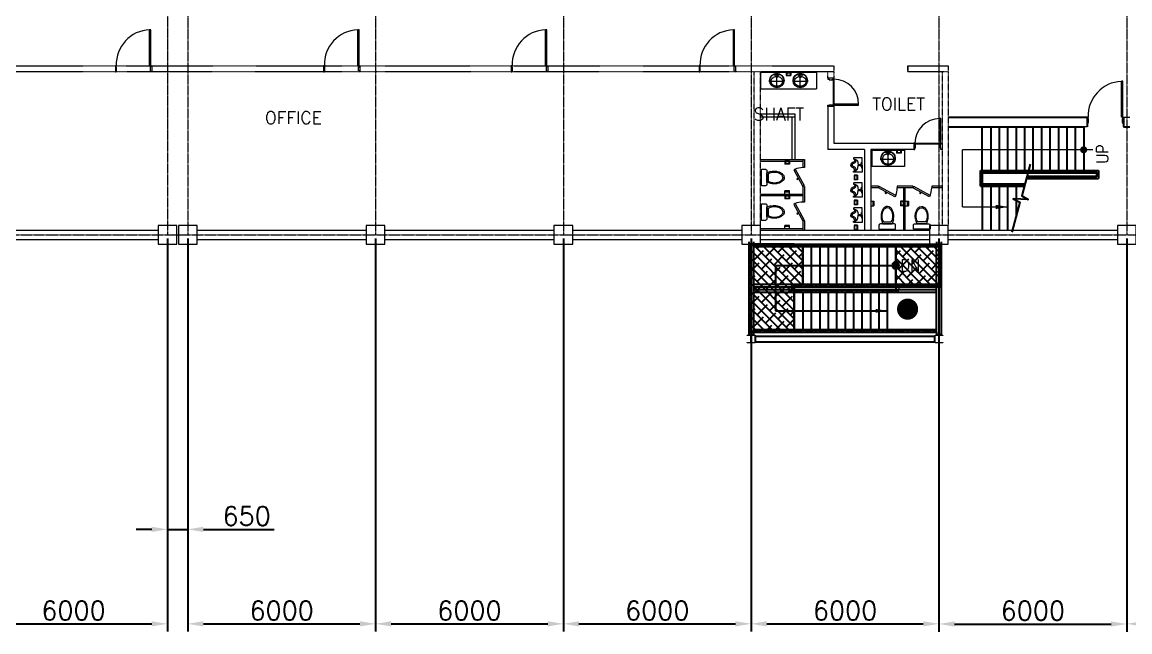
# Model space of a CAD drawing. Extents: x -59767 to 1106559, y -1290 to 1129522.
# Drawn here: x 596748 to 632138, y 392959 to 412433 of the extents above; entities that cross this region are included whole.
import ezdxf
from ezdxf.enums import TextEntityAlignment as Align

# ---------------------------------------------------------------- set-up
doc = ezdxf.new("R2010")
doc.units = 0
for name, pattern in [('CENTER', [2, 1.25, -0.25, 0.25, -0.25]), ('HIDDEN', [0.375, 0.25, -0.125]), ('PHANTOMX2', [5, 2.5, -0.5, 0.5, -0.5, 0.5, -0.5])]:
    doc.linetypes.add(name, pattern=pattern)
doc.layers.get('0').update_dxf_attribs({"linetype": 'CONTINUOUS', "lineweight": 9})
doc.layers.get('Defpoints').update_dxf_attribs({"linetype": 'CONTINUOUS', "lineweight": 9})
for name, color, linetype in [('1', 2, 'CONTINUOUS'), ('CY', 4, 'CONTINUOUS'), ('M', 6, 'CONTINUOUS'), ('W-FIN', 4, 'CONTINUOUS'), ('WINDOW', 6, 'CONTINUOUS')]:
    doc.layers.add(name, color=color, linetype=linetype)
for name, color, linetype, lineweight in [('COL', 4, 'CONTINUOUS', 5), ('COLUMN', 2, 'CONTINUOUS', 9), ('DOOR', 4, 'CONTINUOUS', 9), ('DRY WALL', 254, 'HIDDEN', 9), ('TEXT', 3, 'CONTINUOUS', 9), ('TOILET', 4, 'CONTINUOUS', 9), ('WALL', 7, 'CONTINUOUS', 9), ('WALL_200', 3, 'CONTINUOUS', 9), ('WALL_300', 7, 'CONTINUOUS', 9), ('중간선', 5, 'CONTINUOUS', 9), ('중심선', 1, 'CENTER', 9), ('치수선', 6, 'CONTINUOUS', 9)]:
    doc.layers.add(name, color=color, linetype=linetype, lineweight=lineweight)
doc.styles.add('ROMANS', font='romans.shx', dxfattribs={"bigfont": 'whgtxt.shx'})
doc.styles.get("Standard").update_dxf_attribs({"font": 'romans.shx', "bigfont": 'whtgtxt.shx'})
doc.dimstyles.new('ISO-25', dxfattribs={"dimscale": 200, "dimtxt": 3, "dimasz": 2.5, "dimexe": 1.25, "dimexo": 0.625, "dimtad": 1, "dimdec": 0, "dimdsep": 46, "dimtxsty": 'Standard', "dimcen": 2.5, "dimadec": 0, "dimazin": 0, "dimtp": 0.1, "dimtm": 0.1, "dimtfac": 0.6, "dimtdec": 0, "dimtmove": 0, "dimatfit": 3, "dimfxl": 1, "dimtvp": 1, "dimtolj": 1, "dimarcsym": 0})

# ---------------------------------------------------------------- blocks, each defined once
blk = doc.blocks.new('column600')
at = {"layer": 'COLUMN', "linetype": 'Continuous'}
blk.add_lwpolyline([(-300, -300), (300, -300), (300, 300), (-300, 300)], close=True, dxfattribs=at)
blk = doc.blocks.new('*D574')
at = {"layer": 'Defpoints', "color": 0}
for p in [(595389, 405643), (601389, 405643), (601389, 393215)]:
    blk.add_point(p, dxfattribs=at)
at = {"layer": '치수선', "color": 0, "lineweight": -2}
for p, q in [((595389, 405518), (595389, 392965)), ((601389, 405518), (601389, 392965)), ((595889, 393215), (600889, 393215))]:
    blk.add_line(p, q, dxfattribs=at)
at = {"layer": '치수선', "color": 0}
for points in [[(595889, 393298), (595889, 393131), (595389, 393215)], [(600889, 393131), (600889, 393298), (601389, 393215)]]:
    blk.add_solid(points, dxfattribs=at)
at = {"layer": '치수선', "color": 0, "insert": (598389, 393640), "char_height": 600, "attachment_point": 5}
blk.add_mtext('\\A1;6000', dxfattribs=at)
blk = doc.blocks.new('*D575')
at = {"layer": 'Defpoints', "color": 0}
for p in [(602039, 405643), (608039, 405643), (608039, 393215)]:
    blk.add_point(p, dxfattribs=at)
at = {"layer": '치수선', "color": 0, "lineweight": -2}
for p, q in [((602039, 405518), (602039, 392965)), ((608039, 405518), (608039, 392965)), ((602539, 393215), (607539, 393215))]:
    blk.add_line(p, q, dxfattribs=at)
at = {"layer": '치수선', "color": 0}
for points in [[(602539, 393298), (602539, 393131), (602039, 393215)], [(607539, 393131), (607539, 393298), (608039, 393215)]]:
    blk.add_solid(points, dxfattribs=at)
at = {"layer": '치수선', "color": 0, "insert": (605039, 393640), "char_height": 600, "attachment_point": 5}
blk.add_mtext('\\A1;6000', dxfattribs=at)
blk = doc.blocks.new('*D576')
at = {"layer": 'Defpoints', "color": 0}
for p in [(608039, 405643), (614039, 405643), (614039, 393215)]:
    blk.add_point(p, dxfattribs=at)
at = {"layer": '치수선', "color": 0, "lineweight": -2}
for p, q in [((608039, 405518), (608039, 392965)), ((614039, 405518), (614039, 392965)), ((608539, 393215), (613539, 393215))]:
    blk.add_line(p, q, dxfattribs=at)
at = {"layer": '치수선', "color": 0}
for points in [[(608539, 393298), (608539, 393131), (608039, 393215)], [(613539, 393131), (613539, 393298), (614039, 393215)]]:
    blk.add_solid(points, dxfattribs=at)
at = {"layer": '치수선', "color": 0, "insert": (611039, 393640), "char_height": 600, "attachment_point": 5}
blk.add_mtext('\\A1;6000', dxfattribs=at)
blk = doc.blocks.new('*D577')
at = {"layer": 'Defpoints', "color": 0}
for p in [(614039, 405643), (620039, 405643), (620039, 393215)]:
    blk.add_point(p, dxfattribs=at)
at = {"layer": '치수선', "color": 0, "lineweight": -2}
for p, q in [((614039, 405518), (614039, 392965)), ((620039, 405518), (620039, 392965)), ((614539, 393215), (619539, 393215))]:
    blk.add_line(p, q, dxfattribs=at)
at = {"layer": '치수선', "color": 0}
for points in [[(614539, 393298), (614539, 393131), (614039, 393215)], [(619539, 393131), (619539, 393298), (620039, 393215)]]:
    blk.add_solid(points, dxfattribs=at)
at = {"layer": '치수선', "color": 0, "insert": (617039, 393640), "char_height": 600, "attachment_point": 5}
blk.add_mtext('\\A1;6000', dxfattribs=at)
blk = doc.blocks.new('*D578')
at = {"layer": 'Defpoints', "color": 0}
for p in [(620039, 405643), (626039, 405643), (626039, 393215)]:
    blk.add_point(p, dxfattribs=at)
at = {"layer": '치수선', "color": 0, "lineweight": -2}
for p, q in [((620039, 405518), (620039, 392965)), ((626039, 405518), (626039, 392965)), ((620539, 393215), (625539, 393215))]:
    blk.add_line(p, q, dxfattribs=at)
at = {"layer": '치수선', "color": 0}
for points in [[(620539, 393298), (620539, 393131), (620039, 393215)], [(625539, 393131), (625539, 393298), (626039, 393215)]]:
    blk.add_solid(points, dxfattribs=at)
at = {"layer": '치수선', "color": 0, "insert": (623039, 393640), "char_height": 600, "attachment_point": 5}
blk.add_mtext('\\A1;6000', dxfattribs=at)
blk = doc.blocks.new('*D579')
at = {"layer": 'Defpoints', "color": 0}
for p in [(626039, 405637), (632039, 405637), (632039, 393209)]:
    blk.add_point(p, dxfattribs=at)
at = {"layer": '치수선', "color": 0, "lineweight": -2}
for p, q in [((626039, 405512), (626039, 392959)), ((632039, 405512), (632039, 392959)), ((626539, 393209), (631539, 393209))]:
    blk.add_line(p, q, dxfattribs=at)
at = {"layer": '치수선', "color": 0}
for points in [[(626539, 393292), (626539, 393126), (626039, 393209)], [(631539, 393126), (631539, 393292), (632039, 393209)]]:
    blk.add_solid(points, dxfattribs=at)
at = {"layer": '치수선', "color": 0, "insert": (629039, 393634), "char_height": 600, "attachment_point": 5}
blk.add_mtext('\\A1;6000', dxfattribs=at)
blk = doc.blocks.new('*D582')
at = {"layer": 'Defpoints', "color": 0}
for p in [(601389, 405643), (602039, 405643), (602039, 396232)]:
    blk.add_point(p, dxfattribs=at)
at = {"layer": '치수선', "color": 0, "lineweight": -2}
for p, q in [((601389, 405518), (601389, 395982)), ((602039, 405518), (602039, 395982)), ((600889, 396232), (600389, 396232)), ((601389, 396232), (602039, 396232)), ((602539, 396232), (604801, 396232))]:
    blk.add_line(p, q, dxfattribs=at)
at = {"layer": '치수선', "color": 0}
for points in [[(600889, 396148), (600889, 396315), (601389, 396232)], [(602539, 396315), (602539, 396148), (602039, 396232)]]:
    blk.add_solid(points, dxfattribs=at)
at = {"layer": '치수선', "color": 0, "insert": (603920, 396657), "char_height": 600, "attachment_point": 5}
blk.add_mtext('\\A1;650', dxfattribs=at)
blk = doc.blocks.new('32')
at = {"color": 4}
for p, q in [((-1319, 1322), (-1319, 1347)), ((-1269, 1322), (-1319, 1322)), ((-1254, 1307), (-1269, 1322)), ((-1254, 1282), (-1254, 1307)), ((-1254, 1237), (-1254, 1242)), ((-1254, 1242), (-1204, 1242)), ((-1204, 1237), (-1254, 1237)), ((-1244, 1347), (-1244, 1297)), ((-1239, 1252), (-1239, 1242)), ((-1219, 1252), (-1219, 1242)), ((-1214, 1347), (-1214, 1297)), ((-1204, 1307), (-1189, 1322)), ((-1204, 1282), (-1204, 1307)), ((-1204, 1242), (-1204, 1237)), ((-1189, 1322), (-1139, 1322)), ((-1139, 1322), (-1139, 1347))]:
    blk.add_line(p, q, dxfattribs=at)
for points in [[(-1229, 1347), (-1339, 1347), (-1459, 1347), (-1459, 1212), (-1459, 1082, 0.198912), (-1458, 1078, 0.198912), (-1454, 1077), (-1444, 1077), (-1424, 1077, 0.198912), (-1423, 1078, 0.063313), (-1419, 1082, 0.157252), (-1416, 1095, -0.093254), (-1414, 1117, -0.019564), (-1406, 1142, -0.033438), (-1399, 1157, -0.037775), (-1393, 1166, -0.028998), (-1384, 1177, -0.078156), (-1361, 1195, -0.067116), (-1329, 1207, -0.008472), (-1323, 1208, -0.00299), (-1304, 1212, -0.029725), (-1271, 1216, -0.024437), (-1229, 1217)], [(-1414, 1117, -0.337547), (-1309, 1037, 0.389909), (-1229, 987, -0.037166)], [(-1399, 1157, -0.028843), (-1378, 1155, -0.042834), (-1364, 1152, -0.02628), (-1331, 1139, -0.069019), (-1319, 1132, -0.04558), (-1306, 1118, -0.043799), (-1294, 1102, -0.025173), (-1285, 1084, 0.020072), (-1274, 1062, 0.022189), (-1264, 1045, 0.027483), (-1254, 1032, 0.170498), (-1247, 1027, 0.080612), (-1229, 1027)], [(-1229, 1347), (-1119, 1347), (-999, 1347), (-999, 1212), (-999, 1082, -0.198912), (-1001, 1078, -0.198912), (-1004, 1077), (-1014, 1077), (-1034, 1077, -0.198912), (-1036, 1078, -0.063313), (-1039, 1082, -0.157252), (-1042, 1095, 0.093254), (-1044, 1117, 0.019564), (-1053, 1142, 0.033438), (-1059, 1157, 0.037775), (-1065, 1166, 0.028998), (-1074, 1177, 0.078156), (-1097, 1195, 0.067116), (-1129, 1207, 0.008472), (-1136, 1208, 0.00299), (-1154, 1212, 0.029725), (-1188, 1216, 0.024437), (-1229, 1217)], [(-1059, 1157, 0.028843), (-1080, 1155, 0.042834), (-1094, 1152, 0.02628), (-1128, 1139, 0.069019), (-1139, 1132, 0.04558), (-1153, 1118, 0.043799), (-1164, 1102, 0.025173), (-1173, 1084, -0.020072), (-1184, 1062, -0.022189), (-1195, 1045, -0.027483), (-1204, 1032, -0.170498), (-1212, 1027, -0.080612), (-1229, 1027)], [(-1044, 1117, 0.337547), (-1149, 1037, -0.389909), (-1229, 987, 0.037166)]]:
    blk.add_lwpolyline(points, format="xyb", dxfattribs=at)
blk.add_circle((-1229, 1277), 25, dxfattribs=at)
blk = doc.blocks.new('*D600')
at = {"layer": 'Defpoints', "color": 0}
for p in [(632039, 405643), (638039, 405643), (638039, 393215)]:
    blk.add_point(p, dxfattribs=at)
at = {"layer": '치수선', "color": 0, "lineweight": -2}
for p, q in [((632039, 405518), (632039, 392965)), ((638039, 405518), (638039, 392965)), ((632539, 393215), (637539, 393215))]:
    blk.add_line(p, q, dxfattribs=at)
at = {"layer": '치수선', "color": 0}
for points in [[(632539, 393298), (632539, 393131), (632039, 393215)], [(637539, 393131), (637539, 393298), (638039, 393215)]]:
    blk.add_solid(points, dxfattribs=at)
at = {"layer": '치수선', "color": 0, "insert": (635039, 393640), "char_height": 600, "attachment_point": 5}
blk.add_mtext('\\A1;6000', dxfattribs=at)
blk = doc.blocks.new('ARR')
blk.add_solid([(3, -0.5), (3, 0.5), (0, 0)])
blk = doc.blocks.new('DOT5')
at = {"ltscale": 0.5}
h = blk.add_hatch(color=256, dxfattribs=at)
h.dxf.hatch_style = 1
h.paths.add_polyline_path([(-7579, 38839, 1), (-7339, 38839, 1)])
at = {"color": 0, "ltscale": 0.5}
blk.add_circle((-7459, 38839), 120, dxfattribs=at)

msp = doc.modelspace()

# ---------------------------------------------------------------- hatches: boundary and pattern name
at = {"layer": 'M', "ltscale": 0.5}
h = msp.add_hatch(dxfattribs=at)
h.set_pattern_fill('ANSI38', color=6, scale=1500, angle=270)
h.set_pattern_definition([(315, (482346.74, 336262.04), (132.58252, 132.58252), []), (45, (482346.74, 336262.04), (132.58252, 397.74756), [468.75, -281.25])])
h.paths.add_polyline_path([(619963.6, 405342), (619963.6, 402532), (621418.6, 402532), (621418.6, 404062), (621688.6, 404062), (621688.6, 405262), (621418.6, 405262), (621418.6, 405342), (620038.6, 405342)])
h = msp.add_hatch(dxfattribs=at)
h.set_pattern_fill('ANSI38', color=6, scale=1500, angle=270)
h.set_pattern_definition([(315, (482481.74, 336262.04), (132.58252, 132.58252), []), (45, (482481.74, 336262.04), (132.58252, 397.74756), [468.75, -281.25])])
h.paths.add_polyline_path([(624658.6, 405342), (624658.6, 403982), (626113.6, 403982), (626113.6, 405342)])

# ---------------------------------------------------------------- linework, layer by layer
at = {"color": 3, "linetype": 'PHANTOMX2', "ltscale": 2}
for p, q in [((619998.6, 405302), (619998.6, 402572)), ((619998.6, 405302), (626078.6, 405302)), ((626078.6, 404022), (626078.6, 405302)), ((621318.6, 404022), (621318.6, 403852)), ((621318.6, 404022), (626078.6, 404022)), ((621318.6, 403852), (624758.6, 403852)), ((624758.6, 403982), (624758.6, 403852)), ((619998.6, 402572), (625963.6, 402572))]:
    msp.add_line(p, q, dxfattribs=at)
at = {"const_width": 337.5}
msp.add_lwpolyline([(625037.7, 403097.1, 1), (625037.7, 403434.6, 1)], format="xyb", close=True, dxfattribs=at)
at = {"layer": '1', "linetype": 'Continuous'}
for p, q in [((626338.6, 409392.8), (630775.6, 409392.8)), ((630775.6, 409392.8, -1.5), (630775.6, 409092.8, -4.5)), ((631938.6, 409392.8, -1.5), (631938.6, 409092.8, -4.5)), ((626338.6, 409092.8), (630663.6, 409092.8)), ((631938.6, 409092.8), (632138, 409092.8))]:
    msp.add_line(p, q, dxfattribs=at)
at = {"layer": '1'}
for p, q in [((627423.6, 407617.8), (627423.6, 409092.8)), ((627693.6, 409092.8), (627693.6, 407617.8)), ((627963.6, 409092.8), (627963.6, 407617.8)), ((628233.6, 409092.8), (628233.6, 407617.8)), ((628503.6, 409092.8), (628503.6, 407617.8)), ((628773.6, 409092.8), (628773.6, 407617.8)), ((629043.6, 409092.8), (629043.6, 407617.8)), ((629313.6, 409092.8), (629313.6, 407617.8)), ((629583.6, 409092.8), (629583.6, 407617.8)), ((629853.6, 409092.8), (629853.6, 407617.8)), ((630123.6, 409092.8), (630123.6, 407617.8)), ((630393.6, 409092.8), (630393.6, 407617.8)), ((630663.6, 409092.8), (630663.6, 407617.8)), ((627368.6, 407192.8), (627368.6, 407692.8)), ((627368.6, 407692.8), (631138.6, 407692.8)), ((627418.6, 407242.8), (627418.6, 407642.8)), ((627418.6, 407642.8), (631088.6, 407642.8)), ((627423.6, 407617.8), (627423.6, 405792.8)), ((627443.6, 407617.8), (631063.6, 407617.8)), ((628856.7, 407442.8), (631138.6, 407442.8)), ((628870.1, 407492.8), (631088.6, 407492.8)), ((628876.8, 407517.8), (631063.6, 407517.8)), ((631088.6, 407642.8), (631088.6, 407492.8)), ((631138.6, 407692.8), (631138.6, 407442.8)), ((627368.6, 407192.8), (628789.7, 407192.8)), ((627418.6, 407242.8), (628803.1, 407242.8)), ((627443.6, 407267.8), (628809.8, 407267.8)), ((627693.6, 407267.8), (627693.6, 405792.8)), ((627963.6, 407267.8), (627963.6, 405792.8)), ((628233.6, 407267.8), (628233.6, 405792.8)), ((628503.6, 407267.8), (628503.6, 406241.3))]:
    msp.add_line(p, q, dxfattribs=at)
msp.add_lwpolyline([(628958.4, 407896.9), (628686, 406880.6), (628893.9, 406770.3), (628653.6, 406780.3), (628413.4, 406790.4), (628621.2, 406680.1), (628365.1, 405724.2)], dxfattribs=at)
at = {"layer": 'COL', "color": 2, "linetype": 'Continuous'}
for points in [[(620018.1, 402201, 0.4142136), (620034.1, 402217), (620034.1, 402407, 0.4142136), (620018.1, 402423), (619913.6, 402423), (619913.6, 402437), (620163.6, 402437), (620163.6, 402423), (620059.1, 402423, 0.4142136), (620043.1, 402407), (620043.1, 402217, 0.4142136), (620059.1, 402201), (620163.6, 402201), (620163.6, 402187), (619913.6, 402187), (619913.6, 402201)], [(626018.1, 402201, 0.4142136), (626034.1, 402217), (626034.1, 402407, 0.4142136), (626018.1, 402423), (625913.6, 402423), (625913.6, 402437), (626163.6, 402437), (626163.6, 402423), (626059.1, 402423, 0.4142136), (626043.1, 402407), (626043.1, 402217, 0.4142136), (626059.1, 402201), (626163.6, 402201), (626163.6, 402187), (625913.6, 402187), (625913.6, 402201)]]:
    msp.add_lwpolyline(points, format="xyb", close=True, dxfattribs=at)
at = {"layer": 'CY', "ltscale": 0.5}
for p, q in [((619963.6, 405412), (619963.6, 402447)), ((620113.6, 405412), (620113.6, 402447)), ((620123.6, 405262), (620123.6, 405342)), ((625963.6, 405412), (625963.6, 405342)), ((625963.6, 404062), (625963.6, 405262)), ((626113.6, 405412), (626113.6, 402447)), ((626113.6, 405262), (626113.6, 405342)), ((620818.6, 404662), (624658.6, 404662)), ((620123.6, 403982), (620123.6, 404062)), ((620123.6, 403812), (620123.6, 403892)), ((625963.6, 403892), (625963.6, 403982)), ((625963.6, 403812), (625963.6, 403892)), ((625963.6, 402612), (625963.6, 403812)), ((626113.6, 403982), (626113.6, 404062)), ((620818.6, 403212), (624388.6, 403212)), ((620113.6, 402447), (619963.6, 402447)), ((620123.6, 402532), (620123.6, 402612)), ((620173.6, 402399.5), (625903.6, 402399.5)), ((620173.6, 402224.5), (620173.6, 402399.5)), ((625903.6, 402224.5), (625903.6, 402399.5)), ((625963.6, 402532), (625963.6, 402612)), ((625963.6, 402532), (625963.6, 402447)), ((626113.6, 402447), (625963.6, 402447)), ((620173.6, 402224.5), (625903.6, 402224.5))]:
    msp.add_line(p, q, dxfattribs=at)
at = {"layer": 'DOOR'}
for p, q in [((622664.2, 410607.9), (622664.2, 409777.9)), ((622684.2, 410607.9), (622684.2, 409777.9)), ((622684.2, 409742.9), (622484.2, 409742.9)), ((625238.6, 408563.4), (625238.6, 408363.4)), ((625273.6, 408563.4), (626103.6, 408563.4)), ((625273.6, 408543.4), (626103.6, 408543.4)), ((626138.6, 408563.4), (626138.6, 408363.4))]:
    msp.add_line(p, q, dxfattribs=at)
for points in [[(622684.2, 410642.9), (622484.2, 410642.9), (622484.2, 410607.9), (622534.2, 410607.9), (622534.2, 410592.9), (622634.2, 410592.9), (622634.2, 410607.9), (622684.2, 410607.9)], [(622684.2, 409817.9), (622684.2, 409777.9), (623474.2, 409777.9), (623474.2, 409817.9)], [(622684.2, 409742.9), (622484.2, 409742.9), (622484.2, 409777.9), (622534.2, 409777.9), (622534.2, 409792.9), (622634.2, 409792.9), (622634.2, 409777.9), (622684.2, 409777.9)], [(626063.6, 408563.4), (626103.6, 408563.4), (626103.6, 409353.4), (626063.6, 409353.4)], [(625238.6, 408563.4), (625238.6, 408363.4), (625273.6, 408363.4), (625273.6, 408413.4), (625288.6, 408413.4), (625288.6, 408513.4), (625273.6, 408513.4), (625273.6, 408563.4)], [(626138.6, 408563.4), (626138.6, 408363.4), (626103.6, 408363.4), (626103.6, 408413.4), (626088.6, 408413.4), (626088.6, 408513.4), (626103.6, 408513.4), (626103.6, 408563.4)]]:
    msp.add_lwpolyline(points, close=True, dxfattribs=at)
for centre, start, end in [((622684.2, 409817.9), 0, 90), ((626063.6, 408563.4), 90, 180)]:
    msp.add_arc(centre, 790, start, end, dxfattribs=at)
at = {"layer": 'DRY WALL', "linetype": 'HIDDEN', "lineweight": 9, "ltscale": 0.5}
for p, q in [((625042.9, 411042.9), (625042.9, 410842.9)), ((620138.6, 405942), (620138.6, 410842.9)), ((620338.6, 405942), (620338.8, 410842.9, -1)), ((622484.2, 410642.9), (622484.2, 410842.9)), ((622684.2, 410842.9), (622684.2, 410642.9)), ((626138.6, 410842.9), (626138.6, 405942)), ((626338.6, 410842.9), (626338.6, 405942)), ((622484.2, 409742.9), (622484.2, 408363.4)), ((622684.2, 409742.9), (622684.2, 408563.4)), ((622684.2, 408563.4), (625238.6, 408563.4)), ((623663.6, 408363.4), (622484.2, 408363.4)), ((623663.6, 408363.4), (623663.6, 405792.8))]:
    msp.add_line(p, q, dxfattribs=at)
for points in [[(589213.6, 411042.9), (622684.2, 411042.9), (622684.2, 410842.9), (589213.6, 410842.9)], [(625042.9, 411042.9), (626338.6, 411042.9), (626338.6, 410842.9), (625042.9, 410842.9)]]:
    msp.add_lwpolyline(points, close=True, dxfattribs=at)
at = {"layer": 'M', "color": 6, "ltscale": 0.5}
msp.add_lwpolyline([(624658.6, 405342), (626113.6, 405342), (626113.6, 403982), (624658.6, 403982)], close=True, dxfattribs=at)
at = {"layer": 'TOILET', "color": 4}
for p, q in [((620338.8, 410842.9), (620338.8, 410302.9)), ((622128.8, 410842.9), (620338.8, 410842.9)), ((622128.8, 410827.9), (620338.8, 410827.9)), ((620628.8, 410541.4), (620607.8, 410541.4)), ((621068.8, 410541.4), (620648.8, 410541.4)), ((620888.1, 410768.9), (620829.5, 410768.9)), ((620832.6, 410740.9), (620829.5, 410740.9)), ((620844.8, 410659.9), (620837.6, 410736.3)), ((620872.8, 410659.9), (620844.8, 410659.9)), ((620858.8, 410732.9), (620858.8, 410752.9)), ((620858.8, 410372.9), (620858.8, 410712.9)), ((620880, 410736.3), (620872.8, 410659.9)), ((620888.1, 410740.9), (620885, 410740.9)), ((621061.9, 410534.2), (621042.9, 410534.2)), ((621107.8, 410541.4), (621088.8, 410541.4)), ((621177.8, 410737.5), (621289.8, 410737.5)), ((621378.8, 410541.4), (621357.8, 410541.4)), ((621818.8, 410541.4), (621398.8, 410541.4)), ((621638.1, 410768.9), (621579.5, 410768.9)), ((621582.6, 410740.9), (621579.5, 410740.9)), ((621594.8, 410659.9), (621587.6, 410736.3)), ((621622.8, 410659.9), (621594.8, 410659.9)), ((621608.8, 410732.9), (621608.8, 410752.9)), ((621608.8, 410372.9), (621608.8, 410712.9)), ((621630, 410736.3), (621622.8, 410659.9)), ((621638.1, 410740.9), (621635, 410740.9)), ((621811.9, 410534.2), (621792.9, 410534.2)), ((621857.8, 410541.4), (621838.8, 410541.4)), ((622128.8, 410842.9), (622128.8, 410302.9)), ((620338.8, 410302.9), (622128.8, 410302.9)), ((620858.8, 410337.4), (620858.8, 410352.9)), ((620859.7, 410298.7), (620859.7, 410314.7)), ((621608.8, 410337.4), (621608.8, 410352.9)), ((621609.7, 410298.7), (621609.7, 410314.7)), ((623893.6, 408363.4), (624933.6, 408363.4)), ((623893.6, 408363.4), (623893.6, 407823.4)), ((623893.6, 408363.4), (623893.6, 407823.4)), ((623893.6, 408348.4), (624933.6, 408348.4)), ((624164.6, 408061.9), (624183.6, 408061.9)), ((624203.6, 408061.9), (624623.6, 408061.9)), ((624210.4, 408054.6), (624229.4, 408054.6)), ((624384.3, 408289.4), (624442.8, 408289.4)), ((624384.3, 408261.4), (624387.4, 408261.4)), ((624392.3, 408256.8), (624399.6, 408180.4)), ((624399.6, 408180.4), (624427.6, 408180.4)), ((624413.6, 408253.4), (624413.6, 408273.4)), ((624413.6, 407893.4), (624413.6, 408233.4)), ((624427.6, 408180.4), (624434.8, 408256.8)), ((624439.8, 408261.4), (624442.8, 408261.4)), ((624643.6, 408061.9), (624664.6, 408061.9)), ((624814.5, 408257.9), (624702.5, 408257.9)), ((624933.6, 408363.4), (624933.6, 407823.4)), ((621244.6, 407902.4), (621132.6, 407902.4)), ((624933.6, 407823.4), (623893.6, 407823.4)), ((624412.7, 407819.2), (624412.7, 407835.2)), ((624413.6, 407857.9), (624413.6, 407873.4)), ((620669.2, 407662.4), (620539.6, 407624.2)), ((620539.6, 407318.8), (620539.6, 407624.2)), ((620598, 407345.9), (620598, 407589.8)), ((623343.1, 407524.4), (623343.1, 407412.4)), ((620669.2, 407280.6), (620539.6, 407318.8)), ((621244.6, 406802.4), (621132.6, 406802.4)), ((623343.1, 406724.4), (623343.1, 406612.4)), ((624823.1, 406698.8), (624823.1, 406586.8)), ((620669.2, 406562.4), (620539.6, 406524.2)), ((620539.6, 406218.8), (620539.6, 406524.2)), ((620598, 406245.9), (620598, 406489.8)), ((620669.2, 406180.6), (620539.6, 406218.8)), ((624201.3, 406123.4), (624239.5, 405993.9)), ((624239.5, 405993.9), (624544.9, 405993.9)), ((624266.6, 406052.3), (624510.5, 406052.3)), ((624583.1, 406123.4), (624544.9, 405993.9)), ((625294, 406123.4), (625332.2, 405993.9)), ((625637.6, 405993.9), (625332.2, 405993.9)), ((625610.5, 406052.3), (625366.6, 406052.3)), ((625675.8, 406123.4), (625637.6, 405993.9)), ((623343.1, 405924.4), (623343.1, 405812.4))]:
    msp.add_line(p, q, dxfattribs=at)
at = {"layer": 'TOILET', "linetype": 'Continuous'}
msp.add_line((620759.1, 410622.6), (620759.1, 410622.6), dxfattribs=at)
at = {"layer": 'TOILET'}
for p, q in [((621158.8, 410827.9), (621158.8, 410728.2)), ((621158.8, 410728.2), (621308.8, 410728.2)), ((621177.8, 410808.9), (621177.8, 410737.5)), ((621177.8, 410808.9), (621289.8, 410808.9)), ((621289.8, 410808.9), (621289.8, 410737.5)), ((621308.8, 410827.9), (621308.8, 410728.2)), ((620338.7, 409509.6), (621438.3, 409509.6)), ((621438.3, 409509.6), (621438.3, 408042.8)), ((620338.7, 409409.6), (621438.3, 409409.6)), ((621338.3, 409409.6), (621338.3, 408042.8)), ((624683.5, 408348.4), (624683.5, 408248.7)), ((624833.5, 408248.7), (624683.5, 408248.7)), ((624702.5, 408329.4), (624702.5, 408257.9)), ((624814.5, 408329.4), (624702.5, 408329.4)), ((624814.5, 408329.4), (624814.5, 408257.9)), ((624833.5, 408348.4), (624833.5, 408248.7)), ((620338.6, 408042.8), (621738.6, 408042.8)), ((620338.6, 407992.8), (621688.6, 407992.8)), ((621113.6, 407992.8), (621113.6, 407893.2)), ((621263.6, 407992.8), (621113.6, 407992.8)), ((621263.6, 407893.2), (621113.6, 407893.2)), ((621132.6, 407973.8), (621132.6, 407902.4)), ((621244.6, 407973.8), (621132.6, 407973.8)), ((621244.6, 407973.8), (621244.6, 407902.4)), ((621263.6, 407992.8), (621263.6, 407893.2)), ((621441.8, 407736.6), (621398, 407712.3)), ((621398, 407712.3), (621688.6, 407187.3)), ((621441.8, 407736.6), (621732.4, 407211.5)), ((621688.6, 408042.8), (621688.6, 407787.3)), ((621738.6, 407787.3), (621688.6, 407787.3)), ((621738.6, 408042.8), (621738.6, 407787.3)), ((621499.6, 407425.6), (621543.3, 407449.8)), ((621499.6, 407425.6), (621511.7, 407403.7)), ((621511.7, 407403.7), (621555.4, 407427.9)), ((623433.6, 407543.4), (623333.9, 407543.4)), ((623333.9, 407543.4), (623333.9, 407393.4)), ((623433.6, 407393.4), (623333.9, 407393.4)), ((623414.6, 407524.4), (623343.1, 407524.4)), ((623414.6, 407412.4), (623343.1, 407412.4)), ((623414.6, 407524.4), (623414.6, 407412.4)), ((623433.6, 407543.4), (623433.6, 407393.4)), ((621113.6, 406942.8), (621113.6, 407042.5)), ((621263.6, 407042.5), (621113.6, 407042.5)), ((621263.6, 407004.7), (621113.6, 407004.7)), ((621263.6, 406942.8), (621263.6, 407042.5)), ((621732.4, 407211.5), (621688.6, 407187.3)), ((621688.6, 407187.3), (621688.6, 406687.3)), ((621738.6, 407187.3), (621688.6, 407187.3)), ((621738.6, 407187.3), (621688.6, 407187.3)), ((621738.6, 407187.3), (621738.6, 406687.3)), ((624108, 407192.8), (623863.6, 407192.8)), ((624108, 407142.8), (623863.6, 407142.8)), ((624108, 407192.8), (624108, 407142.8)), ((624108, 407192.8), (624108, 407142.8)), ((624132.2, 407186.6), (624108, 407142.8)), ((624633.1, 406852.3), (624108, 407142.8)), ((624657.3, 406896), (624132.2, 407186.6)), ((624324.4, 406965.9), (624348.7, 407009.7)), ((624346.3, 406953.8), (624370.5, 406997.6)), ((625208, 407192.8), (624708, 407192.8)), ((624708, 407192.8), (624708, 407142.8)), ((625208, 407142.8), (624708, 407142.8)), ((624913.6, 405792.8), (624913.6, 407142.8)), ((624963.6, 405792.8), (624963.6, 407142.8)), ((625208, 407192.8), (625208, 407142.8)), ((625208, 407192.8), (625208, 407142.8)), ((625232.2, 407186.6), (625208, 407142.8)), ((625733.1, 406852.3), (625208, 407142.8)), ((625757.3, 406896), (625232.2, 407186.6)), ((625424.4, 406965.9), (625448.7, 407009.7)), ((625446.3, 406953.8), (625470.5, 406997.6)), ((626138.6, 407192.8), (625808, 407192.8)), ((625808, 407192.8), (625808, 407142.8)), ((626138.6, 407142.8), (625808, 407142.8)), ((620338.6, 406942.8), (621688.6, 406942.8)), ((620338.6, 406892.8), (621688.6, 406892.8)), ((621113.6, 406892.8), (621113.6, 406793.2)), ((621263.6, 406892.8), (621113.6, 406892.8)), ((621263.6, 406793.2), (621113.6, 406793.2)), ((621132.6, 406873.8), (621132.6, 406802.4)), ((621244.6, 406873.8), (621132.6, 406873.8)), ((621244.6, 406873.8), (621244.6, 406802.4)), ((621263.6, 406892.8), (621263.6, 406793.2)), ((621441.8, 406636.6), (621398, 406612.3)), ((621441.8, 406636.6), (621732.4, 406111.5)), ((621738.6, 406687.3), (621688.6, 406687.3)), ((623433.6, 406743.4), (623333.9, 406743.4)), ((623333.9, 406743.4), (623333.9, 406593.4)), ((623414.6, 406724.4), (623343.1, 406724.4)), ((623414.6, 406724.4), (623414.6, 406612.4)), ((623433.6, 406743.4), (623433.6, 406593.4)), ((623863.6, 406717.8), (623963.2, 406717.8)), ((623925.5, 406717.8), (623925.5, 406567.8)), ((623963.2, 406717.8), (623963.2, 406567.8)), ((624346.3, 406953.8), (624324.4, 406965.9)), ((624657.3, 406896), (624633.1, 406852.3)), ((624913.6, 406717.8), (624813.9, 406717.8)), ((624813.9, 406717.8), (624813.9, 406567.8)), ((624894.6, 406698.8), (624823.1, 406698.8)), ((624894.6, 406698.8), (624894.6, 406586.8)), ((624913.6, 406717.8), (624913.6, 406567.8)), ((624963.6, 406717.8), (625063.2, 406717.8)), ((625025.5, 406717.8), (625025.5, 406567.8)), ((625063.2, 406717.8), (625063.2, 406567.8)), ((625446.3, 406953.8), (625424.4, 406965.9)), ((625757.3, 406896), (625733.1, 406852.3)), ((621398, 406612.3), (621688.6, 406087.3)), ((621499.6, 406325.6), (621543.3, 406349.8)), ((621499.6, 406325.6), (621511.7, 406303.7)), ((621511.7, 406303.7), (621555.4, 406327.9)), ((623433.6, 406593.4), (623333.9, 406593.4)), ((623414.6, 406612.4), (623343.1, 406612.4)), ((623863.6, 406567.8), (623963.2, 406567.8)), ((624913.6, 406567.8), (624813.9, 406567.8)), ((624894.6, 406586.8), (624823.1, 406586.8)), ((624963.6, 406567.8), (625063.2, 406567.8)), ((621113.6, 405842.8), (621113.6, 405942.5)), ((621263.6, 405942.5), (621113.6, 405942.5)), ((621263.6, 405842.8), (621263.6, 405942.5)), ((621732.4, 406111.5), (621688.6, 406087.3)), ((621688.6, 406087.3), (621688.6, 405792.8)), ((621738.6, 406087.3), (621688.6, 406087.3)), ((621738.6, 406087.3), (621688.6, 406087.3)), ((621738.6, 406087.3), (621738.6, 405792.8)), ((623433.6, 405943.4), (623333.9, 405943.4)), ((623333.9, 405943.4), (623333.9, 405793.4)), ((623433.6, 405943.4), (623433.6, 405793.4)), ((620338.6, 405842.8), (621688.6, 405842.8)), ((620338.6, 405792.8), (621738.6, 405792.8)), ((621263.6, 405904.7), (621113.6, 405904.7)), ((623433.6, 405793.4), (623333.9, 405793.4)), ((623414.6, 405924.4), (623343.1, 405924.4)), ((623414.6, 405812.4), (623343.1, 405812.4)), ((623414.6, 405924.4), (623414.6, 405812.4))]:
    msp.add_line(p, q, dxfattribs=at)
at = {"layer": 'TOILET', "color": 6}
for p, q in [((621263.6, 407033.3), (621113.6, 407033.3)), ((621263.6, 407020.7), (621113.6, 407020.7)), ((623941.4, 406717.8), (623941.4, 406567.8)), ((623954, 406717.8), (623954, 406567.8)), ((625041.4, 406717.8), (625041.4, 406567.8)), ((625054, 406717.8), (625054, 406567.8)), ((621263.6, 405933.3), (621113.6, 405933.3)), ((621263.6, 405920.7), (621113.6, 405920.7))]:
    msp.add_line(p, q, dxfattribs=at)
at = {"layer": 'TOILET', "color": 4}
for points in [[(620876.4, 410698.7, -0.0644354), (620931.3, 410687, -0.0917189), (620990.3, 410653.1, -0.1035985), (621031.1, 410600.5, -0.1139123), (621044.8, 410541.4, -0.1139123), (621031.1, 410482.2, -0.1035985), (620990.3, 410429.6, -0.0917189), (620931.3, 410395.8, -0.0847847), (620858.8, 410383.4, -0.0847847), (620786.3, 410395.8, -0.0917189), (620727.2, 410429.6, -0.1035985), (620686.4, 410482.2, -0.1139123), (620672.8, 410541.4, -0.1139123), (620686.4, 410600.5, -0.1035985), (620727.2, 410653.1, -0.0917189), (620786.3, 410687, -0.0644354), (620841.1, 410698.7)], [(621626.4, 410698.7, -0.0644354), (621681.3, 410687, -0.0917189), (621740.3, 410653.1, -0.1035985), (621781.1, 410600.5, -0.1139123), (621794.8, 410541.4, -0.1139123), (621781.1, 410482.2, -0.1035985), (621740.3, 410429.6, -0.0917189), (621681.3, 410395.8, -0.0847847), (621608.8, 410383.4, -0.0847847), (621536.3, 410395.8, -0.0917189), (621477.2, 410429.6, -0.1035985), (621436.4, 410482.2, -0.1139123), (621422.8, 410541.4, -0.1139123), (621436.4, 410600.5, -0.1035985), (621477.2, 410653.1, -0.0917189), (621536.3, 410687, -0.0644354), (621591.1, 410698.7)], [(624395.9, 408219.1, 0.0644354), (624341.1, 408207.5, 0.0917189), (624282, 408173.6, 0.1035985), (624241.2, 408121, 0.1139123), (624227.6, 408061.9, 0.1139123), (624241.2, 408002.7, 0.1035985), (624282, 407950.1, 0.0917189), (624341.1, 407916.2, 0.0847847), (624413.6, 407903.9, 0.0847847), (624486.1, 407916.2, 0.0917189), (624545.1, 407950.1, 0.1035985), (624585.9, 408002.7, 0.1139123), (624599.6, 408061.9, 0.1139123), (624585.9, 408121, 0.1035985), (624545.1, 408173.6, 0.0917189), (624486.1, 408207.5, 0.0644354), (624431.2, 408219.1)], [(620540, 407684.1), (620540, 407251.6, -0.4), (620493.5, 407202.8), (620368.6, 407202.8), (620368.6, 407732.8), (620493.5, 407732.8, -0.4285714), (620540, 407684.1)], [(620595.5, 407593.7, -0.0777897), (620676.3, 407629.9, -0.0666695), (620782.1, 407644.1)], [(620782.1, 407644.1, -0.0666695), (620888, 407629.9, -0.0791765), (620970, 407592.8, -0.1071522), (621033.8, 407527.7), (621047.9, 407469.1, -0.1413008), (621029.8, 407406.3, -0.1071522), (620970, 407345.3, -0.0791765), (620888, 407308.2, -0.0666695), (620782.1, 407294.1, -0.0666695), (620676.3, 407308.2, -0.0766174), (620596.7, 407343.7)], [(620781, 407673.5, -0.0651218), (620906.5, 407657, -0.0779058), (621003.4, 407614.3, -0.1071771), (621079, 407538.8), (621095.6, 407471.3, -0.1441368), (621074.3, 407399.2, -0.1071771), (621003.4, 407328.4, -0.0779058), (620906.5, 407285.6, -0.0651218), (620781, 407269.2, -0.0576804), (620669.5, 407282.1)], [(620669.6, 407660.6, -0.057645), (620781, 407673.5)], [(620540, 406584.1), (620540, 406151.6, -0.4), (620493.5, 406102.8), (620368.6, 406102.8), (620368.6, 406632.8), (620493.5, 406632.8, -0.4285714), (620540, 406584.1)], [(620595.5, 406493.7, -0.0777897), (620676.3, 406529.9, -0.0666695), (620782.1, 406544.1)], [(620782.1, 406544.1, -0.0666695), (620888, 406529.9, -0.0791765), (620970, 406492.8, -0.1071522), (621033.8, 406427.7), (621047.9, 406369.1, -0.1413008), (621029.8, 406306.3, -0.1071522), (620970, 406245.3, -0.0791765), (620888, 406208.2, -0.0666695), (620782.1, 406194.1, -0.0666695), (620676.3, 406208.2, -0.0766174), (620596.7, 406243.7)], [(620781, 406573.5, -0.0651218), (620906.5, 406557, -0.0779058), (621003.4, 406514.3, -0.1071771), (621079, 406438.8), (621095.6, 406371.3, -0.1441368), (621074.3, 406299.2, -0.1071771), (621003.4, 406228.4, -0.0779058), (620906.5, 406185.6, -0.0651218), (620781, 406169.2, -0.0576804), (620669.5, 406182.1)], [(620669.6, 406560.6, -0.057645), (620781, 406573.5)], [(624594.2, 406235.2, 0.0651218), (624577.8, 406360.7, 0.0779058), (624535, 406457.7, 0.1071771), (624459.5, 406533.2), (624392, 406549.8, 0.1441368), (624319.9, 406528.6, 0.1071771), (624249.1, 406457.7, 0.0779058), (624206.3, 406360.7, 0.0651218), (624189.9, 406235.2, 0.0576804), (624202.8, 406123.8)], [(624564.8, 406236.4, 0.0666695), (624550.6, 406342.2, 0.0791765), (624513.5, 406424.3, 0.1071522), (624448.4, 406488), (624389.8, 406502.1, 0.1413008), (624327, 406484, 0.1071522), (624266, 406424.3, 0.0791765), (624228.9, 406342.2, 0.0666695), (624214.8, 406236.4, 0.0666695), (624228.9, 406130.5, 0.0766174), (624264.4, 406050.9)], [(625283, 406235.2, -0.0651218), (625299.4, 406360.7, -0.0779058), (625342.2, 406457.7, -0.1071771), (625417.6, 406533.2), (625485.1, 406549.8, -0.1441368), (625557.2, 406528.6, -0.1071771), (625628, 406457.7, -0.0779058), (625670.8, 406360.7, -0.0651218), (625687.2, 406235.2, -0.0576804), (625674.3, 406123.8)], [(625312.3, 406236.4, -0.0666695), (625326.5, 406342.2, -0.0791765), (625363.6, 406424.3, -0.1071522), (625428.7, 406488), (625487.3, 406502.1, -0.1413008), (625550.1, 406484, -0.1071522), (625611.1, 406424.3, -0.0791765), (625648.2, 406342.2, -0.0666695), (625662.3, 406236.4, -0.0666695), (625648.2, 406130.5, -0.0766174), (625612.7, 406050.9)], [(624604.8, 405994.2), (624172.3, 405994.2, 0.4), (624123.6, 405947.7), (624123.6, 405822.8), (624653.6, 405822.8), (624653.6, 405947.7, 0.4285714), (624604.8, 405994.2)], [(624514.4, 406049.8, 0.0777897), (624550.6, 406130.5, 0.0666695), (624564.8, 406236.4)], [(624581.3, 406123.8, 0.057645), (624594.2, 406235.2)], [(625272.3, 405994.2), (625704.8, 405994.2, -0.4), (625753.6, 405947.7), (625753.6, 405822.8), (625223.6, 405822.8), (625223.6, 405947.7, -0.4285714), (625272.3, 405994.2)], [(625295.8, 406123.8, -0.057645), (625283, 406235.2)], [(625362.7, 406049.8, -0.0777897), (625326.5, 406130.5, -0.0666695), (625312.3, 406236.4)]]:
    msp.add_lwpolyline(points, format="xyb", dxfattribs=at)
for points in [[(620539.7, 407598.3), (620539.7, 407341.1)], [(620539.7, 407341.1), (620539.7, 407598.3)], [(620539.7, 406498.3), (620539.7, 406241.1)], [(620539.7, 406241.1), (620539.7, 406498.3)], [(624519, 405994), (624261.8, 405994)], [(624261.8, 405994), (624519, 405994)], [(625358.1, 405994), (625615.3, 405994)], [(625615.3, 405994), (625358.1, 405994)]]:
    msp.add_lwpolyline(points, dxfattribs=at)
for centre, radius in [((620858.8, 410568.9), 230), ((620858.8, 410568.9), 220), ((620808.8, 410754.9), 25), ((620858.8, 410541.4), 15), ((620858.8, 410754.9), 8), ((620908.8, 410754.9), 25), ((621608.8, 410568.9), 230), ((621608.8, 410568.9), 220), ((621558.8, 410754.9), 25), ((621608.8, 410541.4), 15), ((621608.8, 410754.9), 8), ((621658.8, 410754.9), 25), ((624413.6, 408089.4), 230), ((624413.6, 408089.4), 220), ((624363.6, 408275.4), 25), ((624413.6, 408061.9), 15), ((624413.6, 408275.4), 8), ((624463.6, 408275.4), 25)]:
    msp.add_circle(centre, radius, dxfattribs=at)
for centre, start, end in [((620832.6, 410735.9), 5.39095, 90), ((620885, 410735.9), 90, 174.60905), ((621582.6, 410735.9), 5.39095, 90), ((621635, 410735.9), 90, 174.60905), ((624387.4, 408256.4), 5.39095, 90), ((624439.8, 408256.4), 90, 174.60905)]:
    msp.add_arc(centre, 5, start, end, dxfattribs=at)
at = {"layer": 'TOILET'}
for centre, start, end in [((621696.8, 407121.9), 90.70178, 112.53064), ((624042.6, 407151), 337.46936, 359.29822), ((625142.6, 407151), 337.46936, 359.29822), ((621696.8, 406021.9), 90.70178, 112.53064)]:
    msp.add_arc(centre, 665.4, start, end, dxfattribs=at)
at = {"layer": 'W-FIN', "ltscale": 0.5}
for p, q in [((620123.6, 405342), (626113.6, 405342)), ((620123.6, 405262), (626113.6, 405262)), ((621418.6, 405342), (621418.6, 405262)), ((621688.6, 405262), (621688.6, 404062)), ((621958.6, 405262), (621958.6, 404062)), ((622228.6, 405262), (622228.6, 404062)), ((622498.6, 405262), (622498.6, 404062)), ((622768.6, 405262), (622768.6, 404062)), ((623038.6, 405262), (623038.6, 404062)), ((623308.6, 405262), (623308.6, 404062)), ((623578.6, 405262), (623578.6, 404062)), ((623848.6, 405262), (623848.6, 404062)), ((624118.6, 405262), (624118.6, 404062)), ((624388.6, 405262), (624388.6, 404062)), ((624658.6, 405342), (624658.6, 403892)), ((620818.6, 404662), (620818.6, 403212)), ((620123.6, 404062), (626113.6, 404062)), ((620123.6, 403982), (626113.6, 403982)), ((620123.6, 403892), (625963.6, 403892)), ((620123.6, 403812), (625963.6, 403812)), ((621418.6, 404062), (621418.6, 403892)), ((621418.6, 403892), (621418.6, 402532)), ((621688.6, 403812), (621688.6, 402612)), ((621958.6, 403812), (621958.6, 402612)), ((622228.6, 403812), (622228.6, 402612)), ((622498.6, 403812), (622498.6, 402612)), ((622768.6, 403812), (622768.6, 402612)), ((623038.6, 403812), (623038.6, 402612)), ((623308.6, 403812), (623308.6, 402612)), ((623578.6, 403812), (623578.6, 402612)), ((623848.6, 403812), (623848.6, 402612)), ((624118.6, 403812), (624118.6, 402612)), ((624388.6, 403812), (624388.6, 402612)), ((624658.6, 403892), (624658.6, 403812)), ((620123.6, 402612), (625963.6, 402612)), ((620123.6, 402532), (625963.6, 402532)), ((624658.6, 402612), (624658.6, 402532))]:
    msp.add_line(p, q, dxfattribs=at)
at = {"layer": 'WALL', "color": 0}
for p, q in [((600820.6, 411042.9), (600820.6, 412192.9)), ((600860.6, 412192.9), (600820.6, 412192.9)), ((600860.6, 411042.9), (600860.6, 412192.9)), ((607470.6, 411042.9), (607470.6, 412192.9)), ((607510.6, 412192.9), (607470.6, 412192.9)), ((607510.6, 411042.9), (607510.6, 412192.9)), ((613470.6, 411042.9), (613470.6, 412192.9)), ((613510.6, 412192.9), (613470.6, 412192.9)), ((613510.6, 411042.9), (613510.6, 412192.9)), ((619470.6, 411042.9), (619470.6, 412192.9)), ((619510.6, 412192.9), (619470.6, 412192.9)), ((619510.6, 411042.9), (619510.6, 412192.9)), ((599725.6, 411022.9), (599725.6, 410862.9)), ((600860.6, 411042.9), (600820.6, 411042.9)), ((600888.6, 411022.9), (600888.6, 410862.9)), ((606375.6, 411022.9), (606375.6, 410862.9)), ((607510.6, 411042.9), (607470.6, 411042.9)), ((607538.6, 411022.9), (607538.6, 410862.9)), ((612375.6, 411022.9), (612375.6, 410862.9)), ((613510.6, 411042.9), (613470.6, 411042.9)), ((613538.6, 411022.9), (613538.6, 410862.9)), ((618375.6, 411022.9), (618375.6, 410862.9)), ((619510.6, 411042.9), (619470.6, 411042.9)), ((619538.6, 411022.9), (619538.6, 410862.9)), ((631870.6, 409392.8), (631870.6, 410542.8)), ((631910.6, 410542.8), (631870.6, 410542.8)), ((631910.6, 409392.8), (631910.6, 410542.8)), ((630775.6, 409372.8), (630775.6, 409212.8)), ((631910.6, 409392.8), (631870.6, 409392.8)), ((631938.6, 409372.8), (631938.6, 409212.8))]:
    msp.add_line(p, q, dxfattribs=at)
at = {"layer": 'WALL', "color": 0, "ltscale": 0.5}
for p, q in [((626793.6, 406530.3), (626793.6, 408355.3)), ((630953.6, 408355.3, -1), (626793.6, 408355.3)), ((626793.6, 406530.3), (628253.6, 406530.3))]:
    msp.add_line(p, q, dxfattribs=at)
at = {"layer": 'WALL', "color": 0}
for points in [[(599725.6, 411042.9), (599725.6, 410842.9), (599753.6, 410842.9), (599753.6, 410882.9), (599765.6, 410882.9), (599765.6, 411002.9), (599753.6, 411002.9), (599753.6, 411042.9)], [(600888.6, 411042.9), (600888.6, 410842.9), (600860.6, 410842.9), (600860.6, 410882.9), (600848.6, 410882.9), (600848.6, 411002.9), (600860.6, 411002.9), (600860.6, 411042.9)], [(606375.6, 411042.9), (606375.6, 410842.9), (606403.6, 410842.9), (606403.6, 410882.9), (606415.6, 410882.9), (606415.6, 411002.9), (606403.6, 411002.9), (606403.6, 411042.9)], [(607538.6, 411042.9), (607538.6, 410842.9), (607510.6, 410842.9), (607510.6, 410882.9), (607498.6, 410882.9), (607498.6, 411002.9), (607510.6, 411002.9), (607510.6, 411042.9)], [(612375.6, 411042.9), (612375.6, 410842.9), (612403.6, 410842.9), (612403.6, 410882.9), (612415.6, 410882.9), (612415.6, 411002.9), (612403.6, 411002.9), (612403.6, 411042.9)], [(613538.6, 411042.9), (613538.6, 410842.9), (613510.6, 410842.9), (613510.6, 410882.9), (613498.6, 410882.9), (613498.6, 411002.9), (613510.6, 411002.9), (613510.6, 411042.9)], [(618375.6, 411042.9), (618375.6, 410842.9), (618403.6, 410842.9), (618403.6, 410882.9), (618415.6, 410882.9), (618415.6, 411002.9), (618403.6, 411002.9), (618403.6, 411042.9)], [(619538.6, 411042.9), (619538.6, 410842.9), (619510.6, 410842.9), (619510.6, 410882.9), (619498.6, 410882.9), (619498.6, 411002.9), (619510.6, 411002.9), (619510.6, 411042.9)], [(630775.6, 409392.8), (630775.6, 409192.8), (630803.6, 409192.8), (630803.6, 409232.8), (630815.6, 409232.8), (630815.6, 409352.8), (630803.6, 409352.8), (630803.6, 409392.8)], [(631938.6, 409392.8), (631938.6, 409192.8), (631910.6, 409192.8), (631910.6, 409232.8), (631898.6, 409232.8), (631898.6, 409352.8), (631910.6, 409352.8), (631910.6, 409392.8)]]:
    msp.add_lwpolyline(points, close=True, dxfattribs=at)
at = {"layer": 'WALL', "const_width": 112.5}
msp.add_lwpolyline([(630663.6, 408299.1, -1), (630663.6, 408411.6, -1)], format="xyb", close=True, dxfattribs=at)
at = {"layer": 'WALL', "color": 0}
for centre in [(600866.6, 411079.5), (607516.5, 411079.5), (613516.5, 411079.5), (619516.6, 411079.5), (631916.5, 409429.5)]:
    msp.add_arc(centre, 1113.6, 92.36526, 181.88666, dxfattribs=at)
at = {"layer": 'WALL_200', "ltscale": 0.5}
for p, q in [((622484.2, 409742.9), (622484.2, 408363.4)), ((622684.2, 409742.9), (622684.2, 408563.4)), ((622684.2, 408563.4), (625238.6, 408563.4)), ((623663.6, 408363.4), (622484.2, 408363.4)), ((623663.6, 408363.4), (623663.6, 405792.8)), ((623863.6, 408363.4), (623863.6, 405792.8)), ((625238.6, 408363.4), (623863.6, 408363.4))]:
    msp.add_line(p, q, dxfattribs=at)
at = {"layer": 'WALL_300', "linetype": 'Continuous', "lineweight": 9}
for p, q in [((595688.6, 405792.8), (601088.6, 405792.8)), ((602338.6, 405792.8), (607738.6, 405792.8)), ((608338.6, 405792.8), (613738.6, 405792.8)), ((614338.6, 405792.8), (619738.6, 405792.8)), ((620338.6, 405792.8), (625738.6, 405792.8)), ((626338.6, 405792.8), (631738.6, 405792.8)), ((595688.6, 405492.8), (601088.6, 405492.8)), ((602338.6, 405492.8), (607738.6, 405492.8)), ((608338.6, 405492.8), (613738.6, 405492.8)), ((614338.6, 405492.8), (619738.6, 405492.8)), ((620338.6, 405487), (625738.6, 405487)), ((626338.6, 405492.8), (631738.6, 405492.8))]:
    msp.add_line(p, q, dxfattribs=at)
at = {"layer": 'WINDOW', "ltscale": 0.5}
msp.add_lwpolyline([(621418.6, 402532), (621418.6, 404062), (621688.6, 404062), (621688.6, 405262), (621418.6, 405262), (621418.6, 405342), (620038.6, 405342), (619963.6, 405342), (619963.6, 402532)], close=True, dxfattribs=at)
at = {"layer": '중간선', "color": 2}
for p, q in [((631910.6, 409392.8), (632138, 409392.8)), ((630775.6, 409092.8, -1.5), (630663.6, 409092.8)), ((631063.6, 407617.8), (631063.6, 407517.8))]:
    msp.add_line(p, q, dxfattribs=at)
at = {"layer": '중심선'}
for p, q in [((602038.6, 469140.2), (602038.6, 405642.8)), ((608038.6, 469140.2), (608038.6, 405642.8)), ((614038.6, 469140.2), (614038.6, 405642.8)), ((620038.6, 469140.2), (620038.6, 405642.8)), ((626038.6, 469140.2), (626038.6, 405642.8)), ((632038.6, 469140.2), (632038.6, 405642.8)), ((601388.6, 431642.8), (601388.6, 405642.8)), ((568388.1, 405642.8), (694688.6, 405642.8))]:
    msp.add_line(p, q, dxfattribs=at)

# ---------------------------------------------------------------- block references
at = {"color": 0, "xscale": -1, "rotation": 180}
msp.add_blockref('DOT5', (632117.7, 443501.3), dxfattribs=at)
at = {"layer": 'COLUMN', "linetype": 'Continuous'}
for p in [(601388.6, 405642.5), (602038.6, 405642.5), (608038.6, 405642), (614038.6, 405642), (620038.6, 405642), (626038.6, 405642), (632038.6, 405642)]:
    msp.add_blockref('column600', p, dxfattribs=at)
at = {"layer": 'TOILET', "rotation": 270}
for p in [(622237.5, 406639.1), (622237.5, 405839.1), (622237.5, 405039.1)]:
    msp.add_blockref('32', p, dxfattribs=at)
at = {"layer": 'WALL', "xscale": 133.333333333343, "yscale": 133.333333333343, "zscale": 133.333333333343, "rotation": 180}
msp.add_blockref('ARR', (628253.6, 406530.3), dxfattribs=at)
at = {"layer": 'WALL', "xscale": -125, "yscale": 125, "zscale": 125}
msp.add_blockref('ARR', (624388.6, 403212), dxfattribs=at)

# ---------------------------------------------------------------- texts
at = {"color": 0, "ltscale": 0.5, "style": 'ROMANS', "width": 0.9}
msp.add_text('UP', height=375, rotation=90, dxfattribs=at).set_placement((631450.5, 407912.9))
msp.add_text('DN', height=375, dxfattribs=at).set_placement((624807.9, 404472.7))
at = {"layer": 'TEXT', "lineweight": 9}
for s, p in [('TOILET', (623910, 409620.8)), ('SHAFT', (620117.1, 409292.6))]:
    msp.add_text(s, height=400, dxfattribs=at).set_placement(p)
msp.add_text('OFFICE', height=400, dxfattribs=at).set_placement((604504.8, 409061.3), align=Align.BOTTOM_LEFT)

# ---------------------------------------------------------------- dimensions: what is measured, and where the dimension line sits
at = {"layer": '치수선'}
for base, p1, p2, picture, middle in [((601388.6, 393214.7), (595388.6, 405642.8), (601388.6, 405642.8), '*D574', (598388.6, 393639.7)), ((602038.6, 396231.8), (601388.6, 405642.8), (602038.6, 405642.8), '*D582', (603919.6, 396656.8)), ((608038.6, 393214.7), (602038.6, 405642.8), (608038.6, 405642.8), '*D575', (605038.6, 393639.7)), ((614038.6, 393214.7), (608038.6, 405642.8), (614038.6, 405642.8), '*D576', (611038.6, 393639.7)), ((620038.6, 393214.7), (614038.6, 405642.8), (620038.6, 405642.8), '*D577', (617038.6, 393639.7)), ((626038.6, 393214.7), (620038.6, 405642.8), (626038.6, 405642.8), '*D578', (623038.6, 393639.7)), ((632038.6, 393208.9), (626038.6, 405637), (632038.6, 405637), '*D579', (629038.6, 393633.9)), ((638038.6, 393214.7), (632038.6, 405642.8), (638038.6, 405642.8), '*D600', (635038.6, 393639.7))]:
    dim = msp.add_linear_dim(base=base, p1=p1, p2=p2, dimstyle='ISO-25', dxfattribs=at)
    dim.commit()
    dim.dimension.update_dxf_attribs({"geometry": picture, "text_midpoint": middle})

doc.saveas('drawing.dxf')
